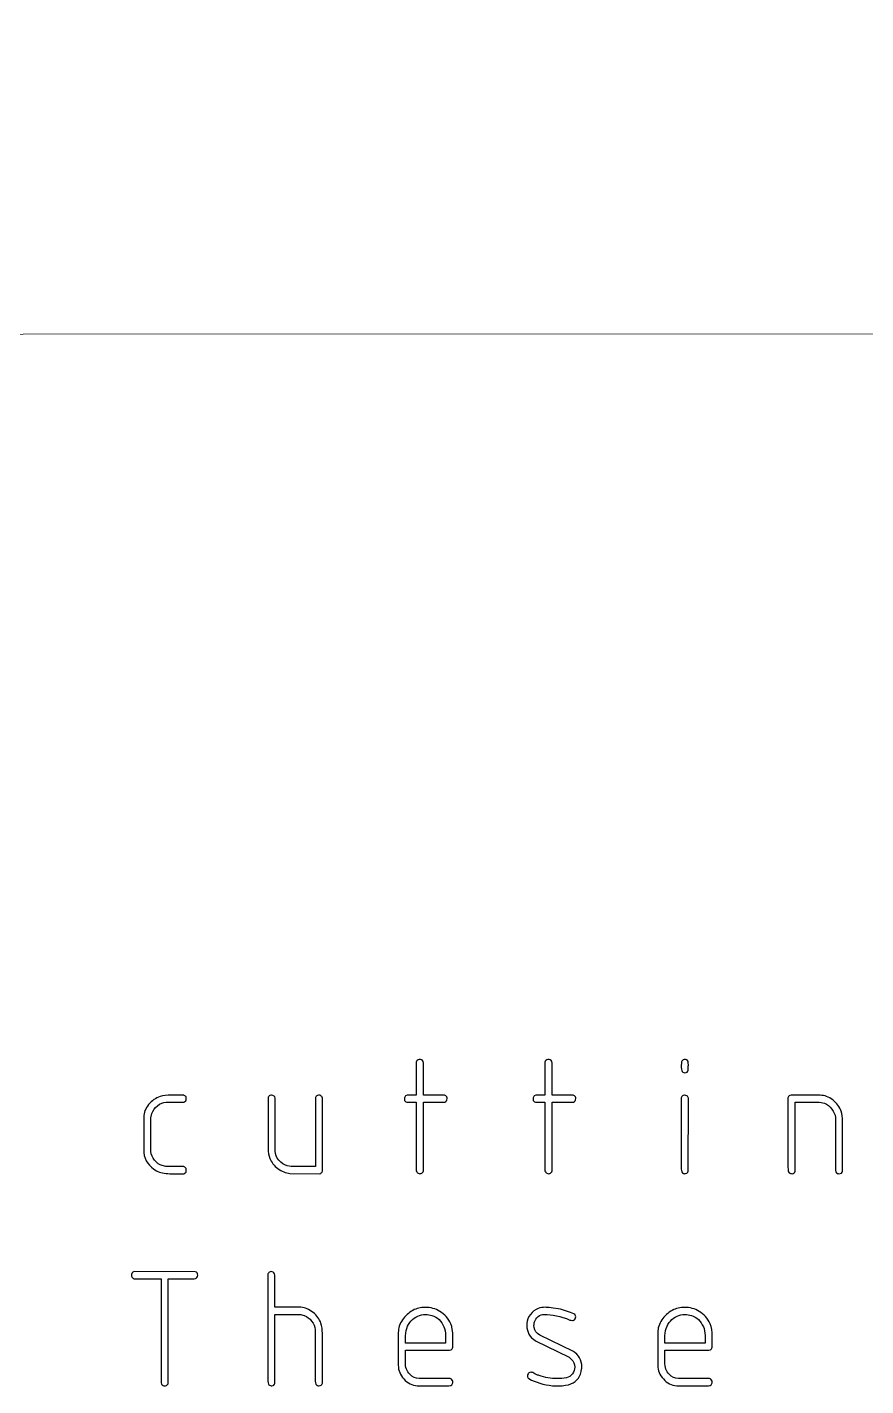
# Model space of a CAD drawing. Header units: inches. Extents: x -12 to 12, y -7.2 to 7.2.
# Drawn here: x 5.274 to 6.098, y -3.008 to -1.674 of the extents above; entities that cross this region are included whole.
import ezdxf

# ---------------------------------------------------------------- set-up
doc = ezdxf.new("R2010")
doc.units = ezdxf.units.IN
doc.header["$MEASUREMENT"] = 0
doc.layers.add('Layer 1', color=7, linetype='Continuous')

msp = doc.modelspace()

# ---------------------------------------------------------------- linework, layer by layer
at = {"layer": 'Layer 1', "lineweight": 20}
msp.add_open_spline([(3.5363, 6.4331), (3.5363, 6.4331), (2.5442, 5.441), (2.5442, 5.441), (2.5442, 5.441), (2.5442, 5.441), (2.5442, -0.9835), (2.5442, -0.9835), (2.5442, -0.9835), (2.5442, -0.9835), (3.4324, -1.8718), (3.4324, -1.8718), (3.4324, -1.8718), (3.4858, -1.9941), (3.6077, -2.0796), (3.7496, -2.0796), (3.7496, -2.0796), (3.8465, -2.0796), (3.9341, -2.0397), (3.9969, -1.9756), (3.9969, -1.9756), (3.9969, -1.9756), (6.5434, -1.9749), (6.5434, -1.9749), (6.5434, -1.9749), (6.6064, -2.0395), (6.6942, -2.0796), (6.7913, -2.0796), (6.7913, -2.0796), (6.8879, -2.0796), (6.9754, -2.04), (7.0382, -1.9761), (7.0382, -1.9761), (7.0995, -1.9137), (7.1374, -1.828), (7.1374, -1.7335), (7.1374, -1.7335), (7.1374, -1.6382), (7.0369, -1.5776), (7.0364, -1.4892), (7.0364, -1.4892), (7.0364, -1.4892), (7.0362, -1.4891), (7.0362, -1.4891), (7.0362, -1.4891), (7.0362, -1.4891), (7.0362, 5.441), (7.0362, 5.441), (7.0362, 5.441), (7.0362, 5.441), (6.0442, 6.4331), (6.0442, 6.4331), (6.0442, 6.4331), (6.0442, 6.4331), (3.5363, 6.4331), (3.5363, 6.4331)], degree=3, knots=[0, 0, 0, 0, 0.066667, 0.066667, 0.066667, 0.066667, 0.133333, 0.133333, 0.133333, 0.133333, 0.2, 0.2, 0.2, 0.2, 0.266667, 0.266667, 0.266667, 0.266667, 0.333333, 0.333333, 0.333333, 0.333333, 0.4, 0.4, 0.4, 0.4, 0.466667, 0.466667, 0.466667, 0.466667, 0.533333, 0.533333, 0.533333, 0.533333, 0.6, 0.6, 0.6, 0.6, 0.666667, 0.666667, 0.666667, 0.666667, 0.733333, 0.733333, 0.733333, 0.733333, 0.8, 0.8, 0.8, 0.8, 0.866667, 0.866667, 0.866667, 0.866667, 1, 1, 1, 1], dxfattribs=at)
at = {"layer": 'Layer 1'}
for points, knots in [([(5.6633, -2.6896), (5.6633, -2.6896), (5.6636, -2.6912), (5.6636, -2.6912), (5.6636, -2.6912), (5.6636, -2.6912), (5.6636, -2.7225), (5.6636, -2.7225), (5.6636, -2.7225), (5.6636, -2.7225), (5.6843, -2.7225), (5.6843, -2.7225), (5.6843, -2.7225), (5.6852, -2.7228), (5.6859, -2.7233), (5.6866, -2.7243), (5.6866, -2.7243), (5.6868, -2.725), (5.6869, -2.7255), (5.6869, -2.726), (5.6869, -2.726), (5.6869, -2.7276), (5.6861, -2.7288), (5.6845, -2.7295), (5.6845, -2.7295), (5.6845, -2.7295), (5.6636, -2.7295), (5.6636, -2.7295), (5.6636, -2.7295), (5.6636, -2.7295), (5.6636, -2.797), (5.6636, -2.797), (5.6636, -2.797), (5.6632, -2.7983), (5.6625, -2.7991), (5.6615, -2.7994), (5.6615, -2.7994), (5.6611, -2.7996), (5.6607, -2.7997), (5.6602, -2.7997), (5.6602, -2.7997), (5.6596, -2.7997), (5.659, -2.7995), (5.6584, -2.7992), (5.6584, -2.7992), (5.6578, -2.7989), (5.6572, -2.7981), (5.6566, -2.797), (5.6566, -2.797), (5.6566, -2.797), (5.6566, -2.7295), (5.6566, -2.7295), (5.6566, -2.7295), (5.6566, -2.7295), (5.6472, -2.7295), (5.6472, -2.7295), (5.6472, -2.7295), (5.6461, -2.7291), (5.6454, -2.7285), (5.6451, -2.7277), (5.6451, -2.7277), (5.6451, -2.7277), (5.6451, -2.7262), (5.6451, -2.7262), (5.6451, -2.7262), (5.6451, -2.7249), (5.6454, -2.7239), (5.6461, -2.7232), (5.6461, -2.7232), (5.6461, -2.7232), (5.6476, -2.7225), (5.6476, -2.7225), (5.6476, -2.7225), (5.6476, -2.7225), (5.6566, -2.7225), (5.6566, -2.7225), (5.6566, -2.7225), (5.6566, -2.7225), (5.6566, -2.6903), (5.6566, -2.6903), (5.6566, -2.6903), (5.6569, -2.6889), (5.6579, -2.688), (5.6594, -2.6875), (5.6594, -2.6875), (5.6612, -2.6875), (5.6625, -2.6882), (5.6633, -2.6896)], [0, 0, 0, 0, 0.043478, 0.043478, 0.043478, 0.043478, 0.086957, 0.086957, 0.086957, 0.086957, 0.130435, 0.130435, 0.130435, 0.130435, 0.173913, 0.173913, 0.173913, 0.173913, 0.217391, 0.217391, 0.217391, 0.217391, 0.26087, 0.26087, 0.26087, 0.26087, 0.304348, 0.304348, 0.304348, 0.304348, 0.347826, 0.347826, 0.347826, 0.347826, 0.391304, 0.391304, 0.391304, 0.391304, 0.434783, 0.434783, 0.434783, 0.434783, 0.478261, 0.478261, 0.478261, 0.478261, 0.521739, 0.521739, 0.521739, 0.521739, 0.565217, 0.565217, 0.565217, 0.565217, 0.608696, 0.608696, 0.608696, 0.608696, 0.652174, 0.652174, 0.652174, 0.652174, 0.695652, 0.695652, 0.695652, 0.695652, 0.73913, 0.73913, 0.73913, 0.73913, 0.782609, 0.782609, 0.782609, 0.782609, 0.826087, 0.826087, 0.826087, 0.826087, 0.869565, 0.869565, 0.869565, 0.869565, 0.913043, 0.913043, 0.913043, 0.913043, 1, 1, 1, 1]), ([(5.7897, -2.6896), (5.7897, -2.6896), (5.79, -2.6912), (5.79, -2.6912), (5.79, -2.6912), (5.79, -2.6912), (5.79, -2.7225), (5.79, -2.7225), (5.79, -2.7225), (5.79, -2.7225), (5.8107, -2.7225), (5.8107, -2.7225), (5.8107, -2.7225), (5.8116, -2.7228), (5.8123, -2.7233), (5.813, -2.7243), (5.813, -2.7243), (5.8132, -2.725), (5.8133, -2.7255), (5.8133, -2.726), (5.8133, -2.726), (5.8133, -2.7276), (5.8125, -2.7288), (5.8109, -2.7295), (5.8109, -2.7295), (5.8109, -2.7295), (5.79, -2.7295), (5.79, -2.7295), (5.79, -2.7295), (5.79, -2.7295), (5.79, -2.797), (5.79, -2.797), (5.79, -2.797), (5.7896, -2.7983), (5.7889, -2.7991), (5.7879, -2.7994), (5.7879, -2.7994), (5.7875, -2.7996), (5.7871, -2.7997), (5.7867, -2.7997), (5.7867, -2.7997), (5.786, -2.7997), (5.7854, -2.7995), (5.7848, -2.7992), (5.7848, -2.7992), (5.7842, -2.7989), (5.7836, -2.7981), (5.783, -2.797), (5.783, -2.797), (5.783, -2.797), (5.783, -2.7295), (5.783, -2.7295), (5.783, -2.7295), (5.783, -2.7295), (5.7736, -2.7295), (5.7736, -2.7295), (5.7736, -2.7295), (5.7725, -2.7291), (5.7718, -2.7285), (5.7715, -2.7277), (5.7715, -2.7277), (5.7715, -2.7277), (5.7715, -2.7262), (5.7715, -2.7262), (5.7715, -2.7262), (5.7715, -2.7249), (5.7718, -2.7239), (5.7725, -2.7232), (5.7725, -2.7232), (5.7725, -2.7232), (5.7741, -2.7225), (5.7741, -2.7225), (5.7741, -2.7225), (5.7741, -2.7225), (5.783, -2.7225), (5.783, -2.7225), (5.783, -2.7225), (5.783, -2.7225), (5.783, -2.6903), (5.783, -2.6903), (5.783, -2.6903), (5.7833, -2.6889), (5.7843, -2.688), (5.7859, -2.6875), (5.7859, -2.6875), (5.7877, -2.6875), (5.7889, -2.6882), (5.7897, -2.6896)], [0, 0, 0, 0, 0.043478, 0.043478, 0.043478, 0.043478, 0.086957, 0.086957, 0.086957, 0.086957, 0.130435, 0.130435, 0.130435, 0.130435, 0.173913, 0.173913, 0.173913, 0.173913, 0.217391, 0.217391, 0.217391, 0.217391, 0.26087, 0.26087, 0.26087, 0.26087, 0.304348, 0.304348, 0.304348, 0.304348, 0.347826, 0.347826, 0.347826, 0.347826, 0.391304, 0.391304, 0.391304, 0.391304, 0.434783, 0.434783, 0.434783, 0.434783, 0.478261, 0.478261, 0.478261, 0.478261, 0.521739, 0.521739, 0.521739, 0.521739, 0.565217, 0.565217, 0.565217, 0.565217, 0.608696, 0.608696, 0.608696, 0.608696, 0.652174, 0.652174, 0.652174, 0.652174, 0.695652, 0.695652, 0.695652, 0.695652, 0.73913, 0.73913, 0.73913, 0.73913, 0.782609, 0.782609, 0.782609, 0.782609, 0.826087, 0.826087, 0.826087, 0.826087, 0.869565, 0.869565, 0.869565, 0.869565, 0.913043, 0.913043, 0.913043, 0.913043, 1, 1, 1, 1]), ([(5.9236, -2.6895), (5.9238, -2.6912), (5.9239, -2.6924), (5.9239, -2.6932), (5.9239, -2.6932), (5.9238, -2.6943), (5.9237, -2.6959), (5.9237, -2.698), (5.9237, -2.698), (5.9232, -2.6997), (5.9222, -2.7006), (5.9205, -2.7006), (5.9205, -2.7006), (5.9198, -2.7006), (5.9191, -2.7004), (5.9185, -2.7001), (5.9185, -2.7001), (5.9174, -2.6991), (5.9169, -2.6976), (5.9169, -2.6954), (5.9169, -2.6954), (5.9168, -2.695), (5.9168, -2.6942), (5.9169, -2.693), (5.9169, -2.693), (5.917, -2.6918), (5.9171, -2.6908), (5.9171, -2.69), (5.9171, -2.69), (5.9176, -2.6887), (5.9185, -2.6879), (5.9197, -2.6875), (5.9197, -2.6875), (5.9216, -2.6875), (5.9229, -2.6882), (5.9236, -2.6895)], [0, 0, 0, 0, 0.1, 0.1, 0.1, 0.1, 0.2, 0.2, 0.2, 0.2, 0.3, 0.3, 0.3, 0.3, 0.4, 0.4, 0.4, 0.4, 0.5, 0.5, 0.5, 0.5, 0.6, 0.6, 0.6, 0.6, 0.7, 0.7, 0.7, 0.7, 0.8, 0.8, 0.8, 0.8, 1, 1, 1, 1]), ([(5.4281, -2.7225), (5.429, -2.7228), (5.4297, -2.7233), (5.4304, -2.7243), (5.4304, -2.7243), (5.4306, -2.725), (5.4307, -2.7255), (5.4307, -2.726), (5.4307, -2.726), (5.4307, -2.7276), (5.4299, -2.7288), (5.4283, -2.7295), (5.4283, -2.7295), (5.4283, -2.7295), (5.4108, -2.7295), (5.4108, -2.7295), (5.4108, -2.7295), (5.4079, -2.7295), (5.4051, -2.7306), (5.4024, -2.7329), (5.4024, -2.7329), (5.3998, -2.7351), (5.3979, -2.7377), (5.3969, -2.7406), (5.3969, -2.7406), (5.3969, -2.7406), (5.3959, -2.7448), (5.3959, -2.7448), (5.3959, -2.7448), (5.3959, -2.7448), (5.3959, -2.778), (5.3959, -2.778), (5.3959, -2.778), (5.3962, -2.781), (5.3975, -2.7838), (5.3996, -2.7865), (5.3996, -2.7865), (5.4017, -2.7893), (5.4042, -2.791), (5.4069, -2.7917), (5.4069, -2.7917), (5.4069, -2.7917), (5.4106, -2.7927), (5.4106, -2.7927), (5.4106, -2.7927), (5.4106, -2.7927), (5.4281, -2.7927), (5.4281, -2.7927), (5.4281, -2.7927), (5.429, -2.7929), (5.4297, -2.7935), (5.4304, -2.7945), (5.4304, -2.7945), (5.4306, -2.7951), (5.4307, -2.7957), (5.4307, -2.7963), (5.4307, -2.7963), (5.4307, -2.7966), (5.4306, -2.7972), (5.4304, -2.7981), (5.4304, -2.7981), (5.4302, -2.7985), (5.4295, -2.7991), (5.4283, -2.7997), (5.4283, -2.7997), (5.4276, -2.7997), (5.4266, -2.7997), (5.4253, -2.7997), (5.4253, -2.7997), (5.4241, -2.7997), (5.4223, -2.7997), (5.4199, -2.7997), (5.4199, -2.7997), (5.4175, -2.7997), (5.4157, -2.7997), (5.4146, -2.7997), (5.4146, -2.7997), (5.4094, -2.7997), (5.405, -2.7987), (5.4014, -2.7968), (5.4014, -2.7968), (5.3941, -2.7928), (5.39, -2.7868), (5.3889, -2.7789), (5.3889, -2.7789), (5.3889, -2.7789), (5.3889, -2.7697), (5.3889, -2.7697), (5.3889, -2.7697), (5.3889, -2.7697), (5.3889, -2.744), (5.3889, -2.744), (5.3889, -2.744), (5.3889, -2.7397), (5.3905, -2.7356), (5.3937, -2.7318), (5.3937, -2.7318), (5.3969, -2.728), (5.4006, -2.7254), (5.4049, -2.724), (5.4049, -2.724), (5.4079, -2.723), (5.4117, -2.7225), (5.416, -2.7225), (5.416, -2.7225), (5.4172, -2.7225), (5.4189, -2.7225), (5.4211, -2.7225), (5.4211, -2.7225), (5.4234, -2.7225), (5.425, -2.7225), (5.4261, -2.7225), (5.4261, -2.7225), (5.4261, -2.7225), (5.4281, -2.7225), (5.4281, -2.7225)], [0, 0, 0, 0, 0.033333, 0.033333, 0.033333, 0.033333, 0.066667, 0.066667, 0.066667, 0.066667, 0.1, 0.1, 0.1, 0.1, 0.133333, 0.133333, 0.133333, 0.133333, 0.166667, 0.166667, 0.166667, 0.166667, 0.2, 0.2, 0.2, 0.2, 0.233333, 0.233333, 0.233333, 0.233333, 0.266667, 0.266667, 0.266667, 0.266667, 0.3, 0.3, 0.3, 0.3, 0.333333, 0.333333, 0.333333, 0.333333, 0.366667, 0.366667, 0.366667, 0.366667, 0.4, 0.4, 0.4, 0.4, 0.433333, 0.433333, 0.433333, 0.433333, 0.466667, 0.466667, 0.466667, 0.466667, 0.5, 0.5, 0.5, 0.5, 0.533333, 0.533333, 0.533333, 0.533333, 0.566667, 0.566667, 0.566667, 0.566667, 0.6, 0.6, 0.6, 0.6, 0.633333, 0.633333, 0.633333, 0.633333, 0.666667, 0.666667, 0.666667, 0.666667, 0.7, 0.7, 0.7, 0.7, 0.733333, 0.733333, 0.733333, 0.733333, 0.766667, 0.766667, 0.766667, 0.766667, 0.8, 0.8, 0.8, 0.8, 0.833333, 0.833333, 0.833333, 0.833333, 0.866667, 0.866667, 0.866667, 0.866667, 0.9, 0.9, 0.9, 0.9, 0.933333, 0.933333, 0.933333, 0.933333, 1, 1, 1, 1]), ([(5.5175, -2.7241), (5.5175, -2.7241), (5.518, -2.7254), (5.518, -2.7254), (5.518, -2.7254), (5.518, -2.7254), (5.518, -2.7777), (5.518, -2.7777), (5.518, -2.7777), (5.518, -2.7808), (5.5192, -2.7837), (5.5216, -2.7865), (5.5216, -2.7865), (5.524, -2.7892), (5.5267, -2.791), (5.5298, -2.7919), (5.5298, -2.7919), (5.5298, -2.7919), (5.5337, -2.7925), (5.5337, -2.7925), (5.5337, -2.7925), (5.5337, -2.7925), (5.5575, -2.7925), (5.5575, -2.7925), (5.5575, -2.7925), (5.5575, -2.7925), (5.5575, -2.7249), (5.5575, -2.7249), (5.5575, -2.7249), (5.5579, -2.7238), (5.5586, -2.7231), (5.5595, -2.7228), (5.5595, -2.7228), (5.5604, -2.7226), (5.561, -2.7225), (5.5612, -2.7225), (5.5612, -2.7225), (5.5619, -2.7225), (5.5625, -2.7228), (5.5629, -2.7232), (5.5629, -2.7232), (5.5634, -2.7236), (5.5639, -2.7243), (5.5645, -2.7254), (5.5645, -2.7254), (5.5645, -2.7254), (5.5645, -2.7971), (5.5645, -2.7971), (5.5645, -2.7971), (5.5642, -2.7981), (5.5636, -2.7988), (5.5627, -2.7994), (5.5627, -2.7994), (5.5627, -2.7994), (5.5615, -2.7997), (5.5615, -2.7997), (5.5615, -2.7997), (5.5615, -2.7997), (5.5325, -2.7995), (5.5325, -2.7995), (5.5325, -2.7995), (5.5284, -2.7991), (5.5244, -2.7975), (5.5206, -2.7947), (5.5206, -2.7947), (5.5169, -2.792), (5.5142, -2.7886), (5.5127, -2.7847), (5.5127, -2.7847), (5.5116, -2.7816), (5.511, -2.7785), (5.511, -2.7753), (5.511, -2.7753), (5.511, -2.7753), (5.511, -2.7253), (5.511, -2.7253), (5.511, -2.7253), (5.5112, -2.7242), (5.5119, -2.7234), (5.5129, -2.7229), (5.5129, -2.7229), (5.5136, -2.7226), (5.5141, -2.7225), (5.5144, -2.7225), (5.5144, -2.7225), (5.5161, -2.7228), (5.5171, -2.7233), (5.5175, -2.7241)], [0, 0, 0, 0, 0.043478, 0.043478, 0.043478, 0.043478, 0.086957, 0.086957, 0.086957, 0.086957, 0.130435, 0.130435, 0.130435, 0.130435, 0.173913, 0.173913, 0.173913, 0.173913, 0.217391, 0.217391, 0.217391, 0.217391, 0.26087, 0.26087, 0.26087, 0.26087, 0.304348, 0.304348, 0.304348, 0.304348, 0.347826, 0.347826, 0.347826, 0.347826, 0.391304, 0.391304, 0.391304, 0.391304, 0.434783, 0.434783, 0.434783, 0.434783, 0.478261, 0.478261, 0.478261, 0.478261, 0.521739, 0.521739, 0.521739, 0.521739, 0.565217, 0.565217, 0.565217, 0.565217, 0.608696, 0.608696, 0.608696, 0.608696, 0.652174, 0.652174, 0.652174, 0.652174, 0.695652, 0.695652, 0.695652, 0.695652, 0.73913, 0.73913, 0.73913, 0.73913, 0.782609, 0.782609, 0.782609, 0.782609, 0.826087, 0.826087, 0.826087, 0.826087, 0.869565, 0.869565, 0.869565, 0.869565, 0.913043, 0.913043, 0.913043, 0.913043, 1, 1, 1, 1]), ([(5.9234, -2.7241), (5.9234, -2.7241), (5.9239, -2.7254), (5.9239, -2.7254), (5.9239, -2.7254), (5.9239, -2.7254), (5.9237, -2.7971), (5.9237, -2.7971), (5.9237, -2.7971), (5.9236, -2.7978), (5.9231, -2.7985), (5.9222, -2.7992), (5.9222, -2.7992), (5.9215, -2.7995), (5.9209, -2.7997), (5.9202, -2.7997), (5.9202, -2.7997), (5.9198, -2.7997), (5.9194, -2.7996), (5.919, -2.7994), (5.919, -2.7994), (5.9176, -2.799), (5.9169, -2.7975), (5.9169, -2.7951), (5.9169, -2.7951), (5.9169, -2.7951), (5.9169, -2.7253), (5.9169, -2.7253), (5.9169, -2.7253), (5.9171, -2.7242), (5.9178, -2.7234), (5.9188, -2.7229), (5.9188, -2.7229), (5.9195, -2.7226), (5.9199, -2.7225), (5.9202, -2.7225), (5.9202, -2.7225), (5.9219, -2.7228), (5.9229, -2.7233), (5.9234, -2.7241)], [0, 0, 0, 0, 0.090909, 0.090909, 0.090909, 0.090909, 0.181818, 0.181818, 0.181818, 0.181818, 0.272727, 0.272727, 0.272727, 0.272727, 0.363636, 0.363636, 0.363636, 0.363636, 0.454545, 0.454545, 0.454545, 0.454545, 0.545455, 0.545455, 0.545455, 0.545455, 0.636364, 0.636364, 0.636364, 0.636364, 0.727273, 0.727273, 0.727273, 0.727273, 0.818182, 0.818182, 0.818182, 0.818182, 1, 1, 1, 1]), ([(6.0533, -2.7227), (6.0577, -2.7227), (6.0618, -2.7242), (6.0657, -2.7273), (6.0657, -2.7273), (6.0697, -2.7303), (6.0724, -2.734), (6.0739, -2.7383), (6.0739, -2.7383), (6.0749, -2.7411), (6.0753, -2.7445), (6.0753, -2.7484), (6.0753, -2.7484), (6.0753, -2.7484), (6.0753, -2.7971), (6.0753, -2.7971), (6.0753, -2.7971), (6.075, -2.7988), (6.0738, -2.7997), (6.0717, -2.7997), (6.0717, -2.7997), (6.0713, -2.7997), (6.0709, -2.7996), (6.0704, -2.7994), (6.0704, -2.7994), (6.069, -2.799), (6.0683, -2.7975), (6.0683, -2.7951), (6.0683, -2.7951), (6.0683, -2.7951), (6.0683, -2.7933), (6.0683, -2.7933), (6.0683, -2.7933), (6.0683, -2.7933), (6.0683, -2.7444), (6.0683, -2.7444), (6.0683, -2.7444), (6.068, -2.7415), (6.0668, -2.7388), (6.0648, -2.7362), (6.0648, -2.7362), (6.0628, -2.7336), (6.0604, -2.7317), (6.0576, -2.7306), (6.0576, -2.7306), (6.0557, -2.7299), (6.0531, -2.7295), (6.0499, -2.7295), (6.0499, -2.7295), (6.0499, -2.7295), (6.0287, -2.7295), (6.0287, -2.7295), (6.0287, -2.7295), (6.0287, -2.7295), (6.0287, -2.7973), (6.0287, -2.7973), (6.0287, -2.7973), (6.0283, -2.7987), (6.0274, -2.7995), (6.0257, -2.7997), (6.0257, -2.7997), (6.0246, -2.7997), (6.0237, -2.7994), (6.0229, -2.7987), (6.0229, -2.7987), (6.0221, -2.798), (6.0217, -2.7962), (6.0217, -2.7933), (6.0217, -2.7933), (6.0217, -2.7933), (6.0217, -2.7253), (6.0217, -2.7253), (6.0217, -2.7253), (6.0219, -2.7242), (6.0225, -2.7234), (6.0236, -2.7229), (6.0236, -2.7229), (6.0236, -2.7229), (6.0247, -2.7225), (6.0247, -2.7225), (6.0247, -2.7225), (6.0247, -2.7225), (6.0533, -2.7227), (6.0533, -2.7227)], [0, 0, 0, 0, 0.045455, 0.045455, 0.045455, 0.045455, 0.090909, 0.090909, 0.090909, 0.090909, 0.136364, 0.136364, 0.136364, 0.136364, 0.181818, 0.181818, 0.181818, 0.181818, 0.227273, 0.227273, 0.227273, 0.227273, 0.272727, 0.272727, 0.272727, 0.272727, 0.318182, 0.318182, 0.318182, 0.318182, 0.363636, 0.363636, 0.363636, 0.363636, 0.409091, 0.409091, 0.409091, 0.409091, 0.454545, 0.454545, 0.454545, 0.454545, 0.5, 0.5, 0.5, 0.5, 0.545455, 0.545455, 0.545455, 0.545455, 0.590909, 0.590909, 0.590909, 0.590909, 0.636364, 0.636364, 0.636364, 0.636364, 0.681818, 0.681818, 0.681818, 0.681818, 0.727273, 0.727273, 0.727273, 0.727273, 0.772727, 0.772727, 0.772727, 0.772727, 0.818182, 0.818182, 0.818182, 0.818182, 0.863636, 0.863636, 0.863636, 0.863636, 0.909091, 0.909091, 0.909091, 0.909091, 1, 1, 1, 1]), ([(5.4394, -2.896), (5.4412, -2.8963), (5.442, -2.8975), (5.442, -2.8994), (5.442, -2.8994), (5.442, -2.9003), (5.4417, -2.9011), (5.4411, -2.9018), (5.4411, -2.9018), (5.4404, -2.9025), (5.4391, -2.9029), (5.4371, -2.9029), (5.4371, -2.9029), (5.4371, -2.9029), (5.4129, -2.9029), (5.4129, -2.9029), (5.4129, -2.9029), (5.4129, -2.9029), (5.4129, -3.0055), (5.4129, -3.0055), (5.4129, -3.0055), (5.4128, -3.0061), (5.4123, -3.0068), (5.4113, -3.0076), (5.4113, -3.0076), (5.4107, -3.0079), (5.41, -3.008), (5.4094, -3.008), (5.4094, -3.008), (5.4089, -3.008), (5.4085, -3.0079), (5.4081, -3.0077), (5.4081, -3.0077), (5.4066, -3.0073), (5.4059, -3.0058), (5.4059, -3.0034), (5.4059, -3.0034), (5.4059, -3.0034), (5.4059, -2.9029), (5.4059, -2.9029), (5.4059, -2.9029), (5.4059, -2.9029), (5.3792, -2.9029), (5.3792, -2.9029), (5.3792, -2.9029), (5.3782, -2.9023), (5.3776, -2.9018), (5.3773, -2.9011), (5.3773, -2.9011), (5.3769, -2.9005), (5.3768, -2.8999), (5.3768, -2.8994), (5.3768, -2.8994), (5.3768, -2.8991), (5.3769, -2.8985), (5.3771, -2.8976), (5.3771, -2.8976), (5.3777, -2.8966), (5.3786, -2.896), (5.3796, -2.8959), (5.3796, -2.8959), (5.3796, -2.8959), (5.4394, -2.896), (5.4394, -2.896)], [0, 0, 0, 0, 0.058824, 0.058824, 0.058824, 0.058824, 0.117647, 0.117647, 0.117647, 0.117647, 0.176471, 0.176471, 0.176471, 0.176471, 0.235294, 0.235294, 0.235294, 0.235294, 0.294118, 0.294118, 0.294118, 0.294118, 0.352941, 0.352941, 0.352941, 0.352941, 0.411765, 0.411765, 0.411765, 0.411765, 0.470588, 0.470588, 0.470588, 0.470588, 0.529412, 0.529412, 0.529412, 0.529412, 0.588235, 0.588235, 0.588235, 0.588235, 0.647059, 0.647059, 0.647059, 0.647059, 0.705882, 0.705882, 0.705882, 0.705882, 0.764706, 0.764706, 0.764706, 0.764706, 0.823529, 0.823529, 0.823529, 0.823529, 0.882353, 0.882353, 0.882353, 0.882353, 1, 1, 1, 1]), ([(5.5174, -2.898), (5.5174, -2.898), (5.5177, -2.8992), (5.5177, -2.8992), (5.5177, -2.8992), (5.5177, -2.8992), (5.5177, -2.9309), (5.5177, -2.9309), (5.5177, -2.9309), (5.5177, -2.9309), (5.5432, -2.9309), (5.5432, -2.9309), (5.5432, -2.9309), (5.5474, -2.9313), (5.5514, -2.933), (5.5552, -2.936), (5.5552, -2.936), (5.559, -2.939), (5.5616, -2.9425), (5.5629, -2.9466), (5.5629, -2.9466), (5.5639, -2.9495), (5.5644, -2.9528), (5.5644, -2.9566), (5.5644, -2.9566), (5.5644, -2.9566), (5.5644, -3.0055), (5.5644, -3.0055), (5.5644, -3.0055), (5.564, -3.0072), (5.5628, -3.008), (5.5608, -3.008), (5.5608, -3.008), (5.5603, -3.008), (5.5599, -3.0079), (5.5595, -3.0077), (5.5595, -3.0077), (5.5581, -3.0073), (5.5574, -3.0058), (5.5574, -3.0034), (5.5574, -3.0034), (5.5574, -3.0034), (5.5574, -3.0016), (5.5574, -3.0016), (5.5574, -3.0016), (5.5574, -3.0016), (5.5574, -2.9527), (5.5574, -2.9527), (5.5574, -2.9527), (5.5571, -2.9499), (5.5559, -2.9471), (5.5538, -2.9445), (5.5538, -2.9445), (5.5518, -2.9419), (5.5494, -2.9401), (5.5466, -2.939), (5.5466, -2.939), (5.5447, -2.9382), (5.5422, -2.9379), (5.539, -2.9379), (5.539, -2.9379), (5.539, -2.9379), (5.5177, -2.9379), (5.5177, -2.9379), (5.5177, -2.9379), (5.5177, -2.9379), (5.5177, -3.0056), (5.5177, -3.0056), (5.5177, -3.0056), (5.5174, -3.007), (5.5164, -3.0078), (5.5148, -3.008), (5.5148, -3.008), (5.5137, -3.008), (5.5127, -3.0077), (5.5119, -3.007), (5.5119, -3.007), (5.5111, -3.0063), (5.5107, -3.0045), (5.5107, -3.0016), (5.5107, -3.0016), (5.5107, -3.0016), (5.5107, -2.8986), (5.5107, -2.8986), (5.5107, -2.8986), (5.5109, -2.8976), (5.5115, -2.8969), (5.5125, -2.8963), (5.5125, -2.8963), (5.5129, -2.896), (5.5135, -2.8959), (5.5141, -2.8959), (5.5141, -2.8959), (5.5155, -2.8959), (5.5166, -2.8966), (5.5174, -2.898)], [0, 0, 0, 0, 0.04, 0.04, 0.04, 0.04, 0.08, 0.08, 0.08, 0.08, 0.12, 0.12, 0.12, 0.12, 0.16, 0.16, 0.16, 0.16, 0.2, 0.2, 0.2, 0.2, 0.24, 0.24, 0.24, 0.24, 0.28, 0.28, 0.28, 0.28, 0.32, 0.32, 0.32, 0.32, 0.36, 0.36, 0.36, 0.36, 0.4, 0.4, 0.4, 0.4, 0.44, 0.44, 0.44, 0.44, 0.48, 0.48, 0.48, 0.48, 0.52, 0.52, 0.52, 0.52, 0.56, 0.56, 0.56, 0.56, 0.6, 0.6, 0.6, 0.6, 0.64, 0.64, 0.64, 0.64, 0.68, 0.68, 0.68, 0.68, 0.72, 0.72, 0.72, 0.72, 0.76, 0.76, 0.76, 0.76, 0.8, 0.8, 0.8, 0.8, 0.84, 0.84, 0.84, 0.84, 0.88, 0.88, 0.88, 0.88, 0.92, 0.92, 0.92, 0.92, 1, 1, 1, 1]), ([(5.6905, -2.9472), (5.6918, -2.9505), (5.6925, -2.9546), (5.6925, -2.9595), (5.6925, -2.9595), (5.6925, -2.9603), (5.6925, -2.9617), (5.6924, -2.9636), (5.6924, -2.9636), (5.6924, -2.9654), (5.6924, -2.9668), (5.6924, -2.9678), (5.6924, -2.9678), (5.6924, -2.9678), (5.6924, -2.9701), (5.6924, -2.9701), (5.6924, -2.9701), (5.6922, -2.9713), (5.6917, -2.9721), (5.6909, -2.9726), (5.6909, -2.9726), (5.6909, -2.9726), (5.6893, -2.973), (5.6893, -2.973), (5.6893, -2.973), (5.6893, -2.973), (5.6459, -2.973), (5.6459, -2.973), (5.6459, -2.973), (5.6459, -2.973), (5.6459, -2.9759), (5.6459, -2.9759), (5.6459, -2.9759), (5.6459, -2.9768), (5.6459, -2.9782), (5.6459, -2.9801), (5.6459, -2.9801), (5.6459, -2.9821), (5.6459, -2.9836), (5.6459, -2.9846), (5.6459, -2.9846), (5.6459, -2.9899), (5.6473, -2.9939), (5.6501, -2.9967), (5.6501, -2.9967), (5.6528, -2.9995), (5.6559, -3.0009), (5.6594, -3.0009), (5.6594, -3.0009), (5.6594, -3.0009), (5.6898, -3.0009), (5.6898, -3.0009), (5.6898, -3.0009), (5.6908, -3.0011), (5.6915, -3.0016), (5.6919, -3.0024), (5.6919, -3.0024), (5.6923, -3.0032), (5.6925, -3.004), (5.6925, -3.0046), (5.6925, -3.0046), (5.6925, -3.0048), (5.6924, -3.0053), (5.6922, -3.0059), (5.6922, -3.0059), (5.6917, -3.007), (5.6911, -3.0076), (5.6905, -3.0077), (5.6905, -3.0077), (5.6905, -3.0077), (5.6887, -3.008), (5.6887, -3.008), (5.6887, -3.008), (5.6887, -3.008), (5.6576, -3.0079), (5.6576, -3.0079), (5.6576, -3.0079), (5.6525, -3.0075), (5.6481, -3.0053), (5.6444, -3.0013), (5.6444, -3.0013), (5.6408, -2.9974), (5.6389, -2.9929), (5.6389, -2.9879), (5.6389, -2.9879), (5.6389, -2.9879), (5.6389, -2.9558), (5.6389, -2.9558), (5.6389, -2.9558), (5.6389, -2.9514), (5.6403, -2.9473), (5.6429, -2.9433), (5.6429, -2.9433), (5.6456, -2.9394), (5.6491, -2.9363), (5.6533, -2.9339), (5.6533, -2.9339), (5.6568, -2.932), (5.6609, -2.931), (5.6656, -2.931), (5.6656, -2.931), (5.6707, -2.931), (5.6754, -2.9323), (5.6796, -2.9349), (5.6796, -2.9349), (5.6844, -2.9377), (5.688, -2.9418), (5.6905, -2.9472)], [0, 0, 0, 0, 0.035714, 0.035714, 0.035714, 0.035714, 0.071429, 0.071429, 0.071429, 0.071429, 0.107143, 0.107143, 0.107143, 0.107143, 0.142857, 0.142857, 0.142857, 0.142857, 0.178571, 0.178571, 0.178571, 0.178571, 0.214286, 0.214286, 0.214286, 0.214286, 0.25, 0.25, 0.25, 0.25, 0.285714, 0.285714, 0.285714, 0.285714, 0.321429, 0.321429, 0.321429, 0.321429, 0.357143, 0.357143, 0.357143, 0.357143, 0.392857, 0.392857, 0.392857, 0.392857, 0.428571, 0.428571, 0.428571, 0.428571, 0.464286, 0.464286, 0.464286, 0.464286, 0.5, 0.5, 0.5, 0.5, 0.535714, 0.535714, 0.535714, 0.535714, 0.571429, 0.571429, 0.571429, 0.571429, 0.607143, 0.607143, 0.607143, 0.607143, 0.642857, 0.642857, 0.642857, 0.642857, 0.678571, 0.678571, 0.678571, 0.678571, 0.714286, 0.714286, 0.714286, 0.714286, 0.75, 0.75, 0.75, 0.75, 0.785714, 0.785714, 0.785714, 0.785714, 0.821429, 0.821429, 0.821429, 0.821429, 0.857143, 0.857143, 0.857143, 0.857143, 0.892857, 0.892857, 0.892857, 0.892857, 0.928571, 0.928571, 0.928571, 0.928571, 1, 1, 1, 1]), ([(5.8114, -2.9373), (5.8126, -2.9379), (5.8132, -2.9389), (5.8132, -2.9403), (5.8132, -2.9403), (5.813, -2.9418), (5.8124, -2.943), (5.8113, -2.9437), (5.8113, -2.9437), (5.811, -2.9438), (5.8105, -2.9438), (5.8099, -2.9438), (5.8099, -2.9438), (5.809, -2.9438), (5.8082, -2.9437), (5.8074, -2.9434), (5.8074, -2.9434), (5.7983, -2.9396), (5.7899, -2.9378), (5.7821, -2.9379), (5.7821, -2.9379), (5.7801, -2.9379), (5.7782, -2.9386), (5.7764, -2.94), (5.7764, -2.94), (5.7746, -2.9415), (5.7733, -2.9432), (5.7727, -2.9452), (5.7727, -2.9452), (5.7724, -2.9463), (5.7722, -2.9475), (5.7722, -2.9487), (5.7722, -2.9487), (5.7722, -2.9517), (5.7734, -2.9544), (5.7757, -2.9567), (5.7757, -2.9567), (5.7757, -2.9567), (5.7781, -2.9582), (5.7781, -2.9582), (5.7781, -2.9582), (5.7781, -2.9582), (5.8104, -2.974), (5.8104, -2.974), (5.8104, -2.974), (5.8163, -2.9777), (5.8192, -2.9829), (5.8192, -2.9895), (5.8192, -2.9895), (5.8192, -2.9903), (5.8191, -2.991), (5.819, -2.9916), (5.819, -2.9916), (5.8183, -2.9986), (5.8148, -3.0035), (5.8085, -3.0061), (5.8085, -3.0061), (5.8056, -3.0074), (5.8015, -3.008), (5.7962, -3.008), (5.7962, -3.008), (5.7956, -3.008), (5.7946, -3.008), (5.7932, -3.008), (5.7932, -3.008), (5.7919, -3.0079), (5.791, -3.0079), (5.7904, -3.0079), (5.7904, -3.0079), (5.7817, -3.007), (5.774, -3.0047), (5.7671, -3.001), (5.7671, -3.001), (5.7662, -3.0003), (5.7658, -2.9995), (5.7657, -2.9986), (5.7657, -2.9986), (5.7657, -2.9976), (5.7661, -2.9966), (5.7668, -2.9957), (5.7668, -2.9957), (5.7677, -2.9951), (5.7686, -2.9947), (5.7693, -2.9947), (5.7693, -2.9947), (5.7702, -2.9947), (5.7715, -2.9952), (5.7732, -2.9963), (5.7732, -2.9963), (5.775, -2.9973), (5.7764, -2.9978), (5.7773, -2.9978), (5.7773, -2.9978), (5.7828, -2.9999), (5.7889, -3.001), (5.7953, -3.001), (5.7953, -3.001), (5.7979, -3.001), (5.8009, -3.0007), (5.8043, -3.0001), (5.8043, -3.0001), (5.8065, -2.9996), (5.8084, -2.9983), (5.8099, -2.9962), (5.8099, -2.9962), (5.8115, -2.9942), (5.8122, -2.992), (5.8122, -2.9896), (5.8122, -2.9896), (5.8122, -2.9864), (5.8112, -2.9839), (5.8092, -2.9821), (5.8092, -2.9821), (5.8092, -2.9821), (5.8067, -2.9799), (5.8067, -2.9799), (5.8067, -2.9799), (5.8067, -2.9799), (5.7736, -2.9638), (5.7736, -2.9638), (5.7736, -2.9638), (5.768, -2.9601), (5.7652, -2.9552), (5.7652, -2.9489), (5.7652, -2.9489), (5.7652, -2.9475), (5.7652, -2.9468), (5.7652, -2.9468), (5.7652, -2.9468), (5.7654, -2.9436), (5.7666, -2.9406), (5.7687, -2.9379), (5.7687, -2.9379), (5.7708, -2.9351), (5.7734, -2.9332), (5.7764, -2.9321), (5.7764, -2.9321), (5.7786, -2.9313), (5.781, -2.9309), (5.7835, -2.9309), (5.7835, -2.9309), (5.7842, -2.9309), (5.7883, -2.9313), (5.796, -2.9323), (5.796, -2.9323), (5.8018, -2.9337), (5.807, -2.9354), (5.8114, -2.9373)], [0, 0, 0, 0, 0.026316, 0.026316, 0.026316, 0.026316, 0.052632, 0.052632, 0.052632, 0.052632, 0.078947, 0.078947, 0.078947, 0.078947, 0.105263, 0.105263, 0.105263, 0.105263, 0.131579, 0.131579, 0.131579, 0.131579, 0.157895, 0.157895, 0.157895, 0.157895, 0.184211, 0.184211, 0.184211, 0.184211, 0.210526, 0.210526, 0.210526, 0.210526, 0.236842, 0.236842, 0.236842, 0.236842, 0.263158, 0.263158, 0.263158, 0.263158, 0.289474, 0.289474, 0.289474, 0.289474, 0.315789, 0.315789, 0.315789, 0.315789, 0.342105, 0.342105, 0.342105, 0.342105, 0.368421, 0.368421, 0.368421, 0.368421, 0.394737, 0.394737, 0.394737, 0.394737, 0.421053, 0.421053, 0.421053, 0.421053, 0.447368, 0.447368, 0.447368, 0.447368, 0.473684, 0.473684, 0.473684, 0.473684, 0.5, 0.5, 0.5, 0.5, 0.526316, 0.526316, 0.526316, 0.526316, 0.552632, 0.552632, 0.552632, 0.552632, 0.578947, 0.578947, 0.578947, 0.578947, 0.605263, 0.605263, 0.605263, 0.605263, 0.631579, 0.631579, 0.631579, 0.631579, 0.657895, 0.657895, 0.657895, 0.657895, 0.684211, 0.684211, 0.684211, 0.684211, 0.710526, 0.710526, 0.710526, 0.710526, 0.736842, 0.736842, 0.736842, 0.736842, 0.763158, 0.763158, 0.763158, 0.763158, 0.789474, 0.789474, 0.789474, 0.789474, 0.815789, 0.815789, 0.815789, 0.815789, 0.842105, 0.842105, 0.842105, 0.842105, 0.868421, 0.868421, 0.868421, 0.868421, 0.894737, 0.894737, 0.894737, 0.894737, 0.921053, 0.921053, 0.921053, 0.921053, 0.947368, 0.947368, 0.947368, 0.947368, 1, 1, 1, 1]), ([(5.9453, -2.9472), (5.9466, -2.9505), (5.9473, -2.9546), (5.9473, -2.9595), (5.9473, -2.9595), (5.9473, -2.9603), (5.9473, -2.9617), (5.9472, -2.9636), (5.9472, -2.9636), (5.9472, -2.9654), (5.9472, -2.9668), (5.9472, -2.9678), (5.9472, -2.9678), (5.9472, -2.9678), (5.9472, -2.9701), (5.9472, -2.9701), (5.9472, -2.9701), (5.947, -2.9713), (5.9465, -2.9721), (5.9457, -2.9726), (5.9457, -2.9726), (5.9457, -2.9726), (5.9441, -2.973), (5.9441, -2.973), (5.9441, -2.973), (5.9441, -2.973), (5.9008, -2.973), (5.9008, -2.973), (5.9008, -2.973), (5.9008, -2.973), (5.9008, -2.9759), (5.9008, -2.9759), (5.9008, -2.9759), (5.9008, -2.9768), (5.9008, -2.9782), (5.9008, -2.9801), (5.9008, -2.9801), (5.9008, -2.9821), (5.9008, -2.9836), (5.9008, -2.9846), (5.9008, -2.9846), (5.9008, -2.9899), (5.9021, -2.9939), (5.9049, -2.9967), (5.9049, -2.9967), (5.9076, -2.9995), (5.9107, -3.0009), (5.9142, -3.0009), (5.9142, -3.0009), (5.9142, -3.0009), (5.9446, -3.0009), (5.9446, -3.0009), (5.9446, -3.0009), (5.9456, -3.0011), (5.9463, -3.0016), (5.9467, -3.0024), (5.9467, -3.0024), (5.9471, -3.0032), (5.9473, -3.004), (5.9473, -3.0046), (5.9473, -3.0046), (5.9473, -3.0048), (5.9472, -3.0053), (5.947, -3.0059), (5.947, -3.0059), (5.9465, -3.007), (5.9459, -3.0076), (5.9453, -3.0077), (5.9453, -3.0077), (5.9453, -3.0077), (5.9435, -3.008), (5.9435, -3.008), (5.9435, -3.008), (5.9435, -3.008), (5.9124, -3.0079), (5.9124, -3.0079), (5.9124, -3.0079), (5.9073, -3.0075), (5.9029, -3.0053), (5.8993, -3.0013), (5.8993, -3.0013), (5.8956, -2.9974), (5.8938, -2.9929), (5.8938, -2.9879), (5.8938, -2.9879), (5.8938, -2.9879), (5.8938, -2.9558), (5.8938, -2.9558), (5.8938, -2.9558), (5.8938, -2.9514), (5.8951, -2.9473), (5.8978, -2.9433), (5.8978, -2.9433), (5.9004, -2.9394), (5.9039, -2.9363), (5.9081, -2.9339), (5.9081, -2.9339), (5.9116, -2.932), (5.9157, -2.931), (5.9204, -2.931), (5.9204, -2.931), (5.9255, -2.931), (5.9302, -2.9323), (5.9344, -2.9349), (5.9344, -2.9349), (5.9392, -2.9377), (5.9428, -2.9418), (5.9453, -2.9472)], [0, 0, 0, 0, 0.035714, 0.035714, 0.035714, 0.035714, 0.071429, 0.071429, 0.071429, 0.071429, 0.107143, 0.107143, 0.107143, 0.107143, 0.142857, 0.142857, 0.142857, 0.142857, 0.178571, 0.178571, 0.178571, 0.178571, 0.214286, 0.214286, 0.214286, 0.214286, 0.25, 0.25, 0.25, 0.25, 0.285714, 0.285714, 0.285714, 0.285714, 0.321429, 0.321429, 0.321429, 0.321429, 0.357143, 0.357143, 0.357143, 0.357143, 0.392857, 0.392857, 0.392857, 0.392857, 0.428571, 0.428571, 0.428571, 0.428571, 0.464286, 0.464286, 0.464286, 0.464286, 0.5, 0.5, 0.5, 0.5, 0.535714, 0.535714, 0.535714, 0.535714, 0.571429, 0.571429, 0.571429, 0.571429, 0.607143, 0.607143, 0.607143, 0.607143, 0.642857, 0.642857, 0.642857, 0.642857, 0.678571, 0.678571, 0.678571, 0.678571, 0.714286, 0.714286, 0.714286, 0.714286, 0.75, 0.75, 0.75, 0.75, 0.785714, 0.785714, 0.785714, 0.785714, 0.821429, 0.821429, 0.821429, 0.821429, 0.857143, 0.857143, 0.857143, 0.857143, 0.892857, 0.892857, 0.892857, 0.892857, 0.928571, 0.928571, 0.928571, 0.928571, 1, 1, 1, 1]), ([(5.6838, -2.95), (5.6812, -2.9444), (5.6773, -2.9407), (5.672, -2.939), (5.672, -2.939), (5.67, -2.9384), (5.6679, -2.938), (5.6658, -2.938), (5.6658, -2.938), (5.6602, -2.938), (5.6554, -2.9402), (5.6514, -2.9444), (5.6514, -2.9444), (5.6477, -2.9483), (5.6459, -2.954), (5.6459, -2.9616), (5.6459, -2.9616), (5.6459, -2.9635), (5.646, -2.965), (5.6461, -2.966), (5.6461, -2.966), (5.6461, -2.966), (5.6854, -2.966), (5.6854, -2.966), (5.6854, -2.966), (5.6854, -2.966), (5.6854, -2.9587), (5.6854, -2.9587), (5.6854, -2.9587), (5.6854, -2.9553), (5.6848, -2.9524), (5.6838, -2.95)], [0, 0, 0, 0, 0.111111, 0.111111, 0.111111, 0.111111, 0.222222, 0.222222, 0.222222, 0.222222, 0.333333, 0.333333, 0.333333, 0.333333, 0.444444, 0.444444, 0.444444, 0.444444, 0.555556, 0.555556, 0.555556, 0.555556, 0.666667, 0.666667, 0.666667, 0.666667, 0.777778, 0.777778, 0.777778, 0.777778, 1, 1, 1, 1]), ([(5.9386, -2.95), (5.936, -2.9444), (5.9321, -2.9407), (5.9268, -2.939), (5.9268, -2.939), (5.9248, -2.9384), (5.9227, -2.938), (5.9206, -2.938), (5.9206, -2.938), (5.915, -2.938), (5.9102, -2.9402), (5.9062, -2.9444), (5.9062, -2.9444), (5.9026, -2.9483), (5.9008, -2.954), (5.9008, -2.9616), (5.9008, -2.9616), (5.9008, -2.9635), (5.9008, -2.965), (5.9009, -2.966), (5.9009, -2.966), (5.9009, -2.966), (5.9402, -2.966), (5.9402, -2.966), (5.9402, -2.966), (5.9402, -2.966), (5.9402, -2.9587), (5.9402, -2.9587), (5.9402, -2.9587), (5.9402, -2.9553), (5.9396, -2.9524), (5.9386, -2.95)], [0, 0, 0, 0, 0.111111, 0.111111, 0.111111, 0.111111, 0.222222, 0.222222, 0.222222, 0.222222, 0.333333, 0.333333, 0.333333, 0.333333, 0.444444, 0.444444, 0.444444, 0.444444, 0.555556, 0.555556, 0.555556, 0.555556, 0.666667, 0.666667, 0.666667, 0.666667, 0.777778, 0.777778, 0.777778, 0.777778, 1, 1, 1, 1])]:
    msp.add_open_spline(points, degree=3, knots=knots, dxfattribs=at)

doc.saveas('drawing.dxf')
